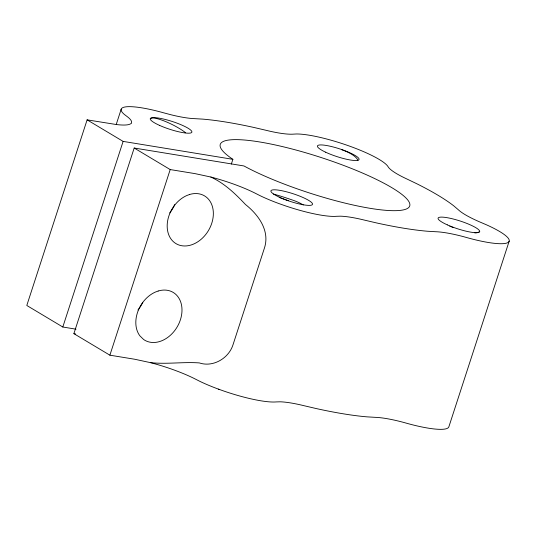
<?xml version="1.0" encoding="UTF-8"?>
<svg xmlns="http://www.w3.org/2000/svg" width="536" height="536" viewBox="0 0 536 536"><rect width="100%" height="100%" fill="white"/><g stroke="black" fill="none" stroke-linecap="round" stroke-linejoin="round"><path stroke-width="0.8" d="M509.18 241.16L448.873 426.783A52.655 9.869 18 0 1 406.469 423.199L403.809 422.455A49.674 9.306 18 0 0 375.3 417.343L367.1 416.861A158.958 29.788 18 0 1 316.032 408.512L303.899 405.678A49.674 9.306 18 0 0 280.181 401.806L276.234 401.92A52.655 9.869 18 0 1 223.599 390.965L218.467 389.136A52.655 9.869 18 0 1 199.908 381.371L194.246 378.51A49.895 9.347 18 0 0 150.509 362.651L134.683 359.241L109.887 355.187L73.881 333.647L134.194 148.023L170.2 169.57L194.997 173.617L210.815 177.027A49.895 9.347 18 0 1 254.56 192.886L260.221 195.747A52.655 9.869 18 0 0 278.774 203.513L283.913 205.342A52.655 9.869 18 0 0 336.548 216.296L340.494 216.182A49.674 9.306 18 0 1 364.212 220.055L376.339 222.889A158.958 29.788 18 0 0 427.413 231.237L435.607 231.72A49.674 9.306 18 0 1 464.122 236.832L466.782 237.575A52.655 9.869 18 0 0 508.128 242.446A52.655 9.869 18 0 0 486.547 224.852L479.64 221.891A49.674 9.306 18 0 1 458.374 209.797L453.744 205.844A158.958 29.788 18 0 0 416.887 183.794L406.837 178.964A49.674 9.306 18 0 1 388.453 167.333L388.031 166.649A52.655 9.869 18 0 0 349.037 145.939A52.655 9.869 18 0 0 296.462 133.973L292.589 134.188A49.674 9.306 18 0 1 266.158 130.322L254.024 127.488A158.958 29.788 18 0 0 202.956 119.139L194.756 118.657A49.674 9.306 18 0 1 171.038 114.778L163.587 112.801A52.655 9.869 18 0 0 124.379 114.469L127.635 116.942A49.895 9.347 18 0 1 131.441 122.851L131.454 123.347L130.603 123.789A49.895 9.347 18 0 1 116.433 124.546L87.113 119.85L26.8 305.473L62.806 327.014L76.012 329.178M116.285 124.285L121.183 109.217M62.806 327.014L123.119 141.397L87.113 119.85M109.887 355.187L170.2 169.57M231.338 164.09L232.885 159.333A99.596 18.66 18 0 1 308.522 153.597A99.596 18.66 18 0 1 402.804 210.012A99.596 18.66 18 0 1 243.96 165.959L134.194 148.023M150.509 362.651C166.716 364.4 183.071 361.753 199.312 362.912C213.114 367.582 228.865 358.262 233.053 344.628L264.416 248.101C270.137 230.748 258.406 214.728 245.481 204.511C235.351 193.757 224.383 183.225 210.815 177.027M123.119 141.397L232.885 159.333M73.881 333.647L75.536 333.915M218.467 389.136L219.003 389.431M174.696 204.571A27.818 21.145 -59.1 0 1 169.738 212.946M142.77 302.364A27.818 21.145 -59.1 0 1 137.94 310.016M479.01 231.887A21.608 3.705 9.7 0 1 474.816 232.905M449.697 226.118A21.608 4.308 26.4 0 1 453.255 227.579M341.499 149.611A21.608 7.035 17.1 0 1 357.88 160.445M150.958 118.476A21.608 4.308 26.4 0 1 165.55 121.525A21.608 4.308 26.4 0 1 185.644 132.767M288.469 200.732A21.608 0.978 18.8 0 1 280.067 197.73M273.434 194.052A21.608 0.978 18.8 0 1 293.091 200.256A21.608 7.035 17.1 0 1 303.289 204.953M189.563 194.494L186.675 195.573A27.818 21.145 -59.1 0 0 171.721 239.94A27.818 21.145 -59.1 0 0 211.05 225.254A27.818 21.145 -59.1 0 0 189.563 194.494M158.2 291.015L155.313 292.093A27.818 21.145 -59.1 0 0 139.796 335.744L143.621 339.502A27.818 21.145 -59.1 0 0 180.625 319.067A27.818 21.145 -59.1 0 0 158.2 291.015M325.613 152.191A21.855 4.094 18 0 0 358.912 159.728A21.855 4.094 18 0 0 330.25 146.254A21.855 4.094 18 0 0 325.613 152.191M159.507 125.364A21.855 4.094 18 0 0 191.861 132.178A21.855 4.094 18 0 0 161.885 118.677A21.855 4.094 18 0 0 159.507 125.364M279.082 197.06A21.855 4.094 18 0 0 312.374 204.598A21.855 4.094 18 0 0 283.718 191.124A21.855 4.094 18 0 0 279.082 197.06M447.319 224.865A21.855 4.094 18 0 0 479.68 231.686A21.855 4.094 18 0 0 449.697 218.179A21.855 4.094 18 0 0 447.319 224.865"/></g></svg>
